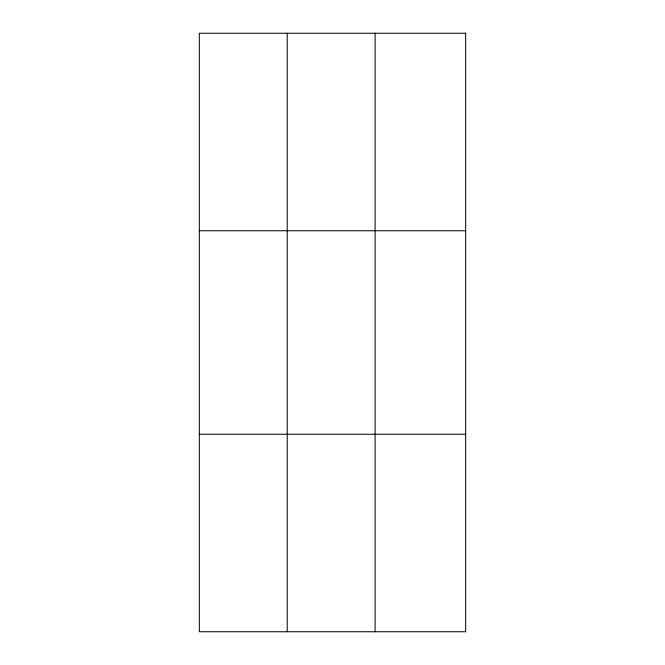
<?xml version="1.0" encoding="UTF-8"?>
<svg xmlns="http://www.w3.org/2000/svg" width="665" height="665" viewBox="0 0 665 665"><rect width="100%" height="100%" fill="white"/><g stroke="black" fill="none" stroke-linecap="round" stroke-linejoin="round"><path stroke-width="1" d="M287.222 33.25L287.222 631.75M375.11 33.25L375.11 631.75M199.334 230.755L465.666 230.755M199.334 434.245L465.666 434.245M465.666 33.25L465.666 631.75L199.334 631.75L199.334 33.25L465.666 33.25"/></g></svg>
